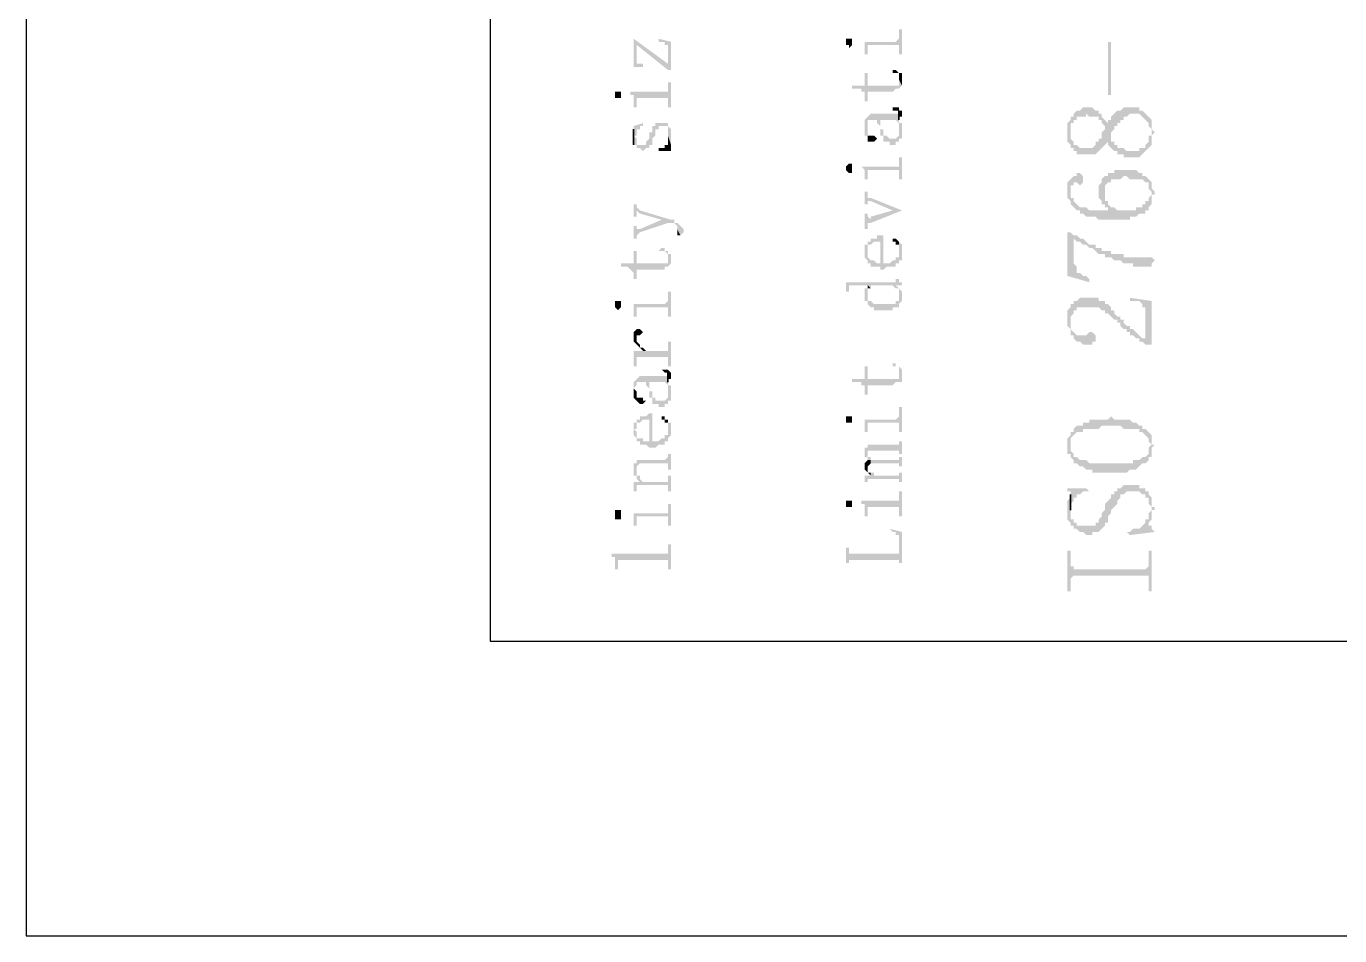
# Model space of a CAD drawing. Header units: millimetres. Extents: x 1448 to 2566, y 1057 to 1416.
# Drawn here: x 2146.13 to 2165.12, y 1118.56 to 1131.71 of the extents above; entities that cross this region are included whole.
import ezdxf

# ---------------------------------------------------------------- set-up
doc = ezdxf.new("R2010")
doc.units = ezdxf.units.MM

msp = doc.modelspace()

# ---------------------------------------------------------------- hatches: boundary and pattern name
at = {"transparency": 33554559}
for points in [[(2158.20519, 1131.48576), (2158.25033, 1131.48576), (2158.25033, 1131.44062), (2158.25033, 1131.39549), (2158.25033, 1131.35036), (2158.25033, 1131.30523), (2158.29546, 1131.30523), (2158.29546, 1131.39549), (2158.29546, 1131.44062), (2158.74678, 1131.44062), (2158.74678, 1131.30523), (2158.79191, 1131.30523), (2158.79191, 1131.66629), (2158.74678, 1131.66629), (2158.74678, 1131.53089), (2158.74678, 1131.53089), (2158.70165, 1131.48576)], [(2154.91054, 1131.53089), (2154.95568, 1131.44062), (2155.407, 1131.07957), (2155.407, 1131.16983)], [(2154.91054, 1131.53089), (2154.91054, 1131.1247), (2155.09107, 1131.1247), (2155.04594, 1131.1247), (2155.04594, 1131.16983), (2154.95568, 1131.16983), (2154.95568, 1131.21496), (2154.95568, 1131.44062)], [(2155.2716, 1131.53089), (2155.2716, 1131.48576), (2155.36187, 1131.48576), (2155.36187, 1131.44062), (2155.407, 1131.44062), (2155.407, 1131.39549), (2155.407, 1131.07957), (2155.45213, 1131.07957), (2155.45213, 1131.48576)], [(2157.97953, 1131.48576), (2157.97953, 1131.44062), (2158.02466, 1131.44062), (2158.02466, 1131.39549), (2158.02466, 1131.39549), (2158.0698, 1131.44062), (2158.0698, 1131.48576), (2158.0698, 1131.53089), (2157.97953, 1131.53089)], [(2161.81577, 1130.71851), (2161.81577, 1131.48576), (2161.77064, 1131.48576), (2161.77064, 1130.71851)], [(2158.65652, 1131.03444), (2158.74678, 1131.03444), (2158.74678, 1130.9893), (2158.74678, 1130.94417), (2158.74678, 1130.94417), (2158.79191, 1130.85391), (2158.79191, 1130.94417), (2158.79191, 1130.9893), (2158.79191, 1131.03444), (2158.74678, 1131.03444), (2158.70165, 1131.07957), (2158.65652, 1131.07957)], [(2154.86541, 1130.76364), (2154.86541, 1130.71851), (2154.91054, 1130.71851), (2154.91054, 1130.67338), (2154.91054, 1130.62825), (2154.91054, 1130.53798), (2154.95568, 1130.53798), (2154.95568, 1130.67338), (2155.407, 1130.67338), (2155.407, 1130.53798), (2155.45213, 1130.53798), (2155.45213, 1130.89904), (2155.407, 1130.89904), (2155.407, 1130.76364), (2155.36187, 1130.76364)], [(2158.0698, 1130.85391), (2158.0698, 1130.80877), (2158.20519, 1130.80877), (2158.20519, 1130.76364), (2158.25033, 1130.76364), (2158.25033, 1130.71851), (2158.25033, 1130.62825), (2158.29546, 1130.62825), (2158.29546, 1130.76364), (2158.65652, 1130.76364), (2158.70165, 1130.80877), (2158.74678, 1130.80877), (2158.79191, 1130.85391), (2158.74678, 1130.94417), (2158.74678, 1130.89904), (2158.74678, 1130.85391), (2158.29546, 1130.85391), (2158.29546, 1131.03444), (2158.25033, 1131.03444), (2158.25033, 1130.85391)], [(2154.63975, 1130.71851), (2154.63975, 1130.67338), (2154.73002, 1130.67338), (2154.73002, 1130.71851), (2154.73002, 1130.76364), (2154.63975, 1130.76364)], [(2158.65652, 1130.53798), (2158.65652, 1130.49285), (2158.74678, 1130.49285), (2158.74678, 1130.40258), (2158.79191, 1130.40258), (2158.79191, 1130.44772), (2158.79191, 1130.49285), (2158.74678, 1130.49285), (2158.74678, 1130.53798), (2158.70165, 1130.53798)], [(2161.18392, 1130.17692), (2161.18392, 1130.04153), (2161.22905, 1129.9964), (2161.22905, 1129.95126), (2161.27418, 1129.95126), (2161.27418, 1129.90613), (2161.31931, 1129.90613), (2161.31931, 1129.861), (2161.59011, 1129.861), (2161.63524, 1129.90613), (2161.63524, 1129.90613), (2161.68037, 1129.95126), (2161.68037, 1129.95126), (2161.7255, 1129.9964), (2161.7255, 1129.9964), (2161.77064, 1130.04153), (2161.77064, 1129.9964), (2161.81577, 1130.08666), (2161.81577, 1130.13179), (2161.81577, 1130.17692), (2161.8609, 1130.22206), (2161.8609, 1130.26719), (2161.90603, 1130.26719), (2161.90603, 1130.31232), (2161.95116, 1130.31232), (2161.95116, 1130.35745), (2161.9963, 1130.35745), (2161.9963, 1130.40258), (2162.04143, 1130.40258), (2162.08656, 1130.44772), (2162.22196, 1130.44772), (2162.26709, 1130.40258), (2162.26709, 1130.40258), (2162.31222, 1130.35745), (2162.31222, 1130.35745), (2162.35735, 1130.31232), (2162.35735, 1130.26719), (2162.40249, 1130.22206), (2162.40249, 1129.9964), (2162.40249, 1130.08666), (2162.40249, 1130.13179), (2162.44762, 1130.17692), (2162.40249, 1130.22206), (2162.40249, 1130.31232), (2162.40249, 1130.35745), (2162.35735, 1130.40258), (2162.35735, 1130.40258), (2162.31222, 1130.44772), (2162.31222, 1130.44772), (2162.26709, 1130.49285), (2162.22196, 1130.49285), (2162.22196, 1130.53798), (2161.9963, 1130.53798), (2161.95116, 1130.49285), (2161.90603, 1130.49285), (2161.8609, 1130.44772), (2161.8609, 1130.44772), (2161.81577, 1130.40258), (2161.81577, 1130.35745), (2161.77064, 1130.35745), (2161.77064, 1130.31232), (2161.77064, 1130.31232), (2161.7255, 1130.35745), (2161.7255, 1130.22206), (2161.7255, 1130.22206), (2161.68037, 1130.17692), (2161.68037, 1130.08666), (2161.63524, 1130.08666), (2161.63524, 1130.04153), (2161.59011, 1130.04153), (2161.59011, 1129.9964), (2161.54497, 1129.95126), (2161.36445, 1129.95126), (2161.31931, 1129.9964), (2161.27418, 1129.9964), (2161.27418, 1130.04153), (2161.27418, 1130.04153), (2161.22905, 1130.08666), (2161.22905, 1130.13179), (2161.22905, 1130.35745), (2161.22905, 1130.35745), (2161.18392, 1130.31232), (2161.18392, 1130.22206)], [(2161.22905, 1130.35745), (2161.22905, 1130.17692), (2161.22905, 1130.31232), (2161.27418, 1130.31232), (2161.27418, 1130.35745), (2161.31931, 1130.35745), (2161.31931, 1130.40258), (2161.45471, 1130.40258), (2161.45471, 1130.44772), (2161.49984, 1130.40258), (2161.63524, 1130.40258), (2161.63524, 1130.35745), (2161.68037, 1130.35745), (2161.68037, 1130.31232), (2161.7255, 1130.26719), (2161.7255, 1130.35745), (2161.7255, 1130.35745), (2161.68037, 1130.40258), (2161.68037, 1130.44772), (2161.63524, 1130.44772), (2161.63524, 1130.49285), (2161.59011, 1130.49285), (2161.54497, 1130.53798), (2161.40958, 1130.53798), (2161.36445, 1130.49285), (2161.31931, 1130.49285), (2161.27418, 1130.44772), (2161.27418, 1130.40258), (2161.22905, 1130.40258)], [(2158.25033, 1130.26719), (2158.25033, 1130.22206), (2158.25033, 1130.17692), (2158.25033, 1130.13179), (2158.29546, 1130.13179), (2158.29546, 1130.26719), (2158.29546, 1130.31232), (2158.29546, 1130.35745), (2158.43085, 1130.35745), (2158.43085, 1130.31232), (2158.43085, 1130.31232), (2158.47599, 1130.26719), (2158.47599, 1130.22206), (2158.47599, 1130.35745), (2158.70165, 1130.35745), (2158.74678, 1130.31232), (2158.74678, 1130.26719), (2158.74678, 1130.22206), (2158.74678, 1130.17692), (2158.79191, 1130.31232), (2158.74678, 1130.31232), (2158.74678, 1130.35745), (2158.74678, 1130.44772), (2158.34059, 1130.44772), (2158.29546, 1130.40258), (2158.29546, 1130.40258), (2158.25033, 1130.35745), (2158.25033, 1130.31232)], [(2158.47599, 1130.22206), (2158.47599, 1130.17692), (2158.47599, 1130.13179), (2158.52112, 1130.13179), (2158.52112, 1130.08666), (2158.52112, 1130.04153), (2158.61138, 1130.04153), (2158.61138, 1129.9964), (2158.70165, 1129.9964), (2158.70165, 1130.04153), (2158.74678, 1130.04153), (2158.74678, 1130.08666), (2158.79191, 1130.08666), (2158.79191, 1130.13179), (2158.79191, 1130.17692), (2158.79191, 1130.22206), (2158.79191, 1130.26719), (2158.79191, 1130.31232), (2158.74678, 1130.17692), (2158.74678, 1130.13179), (2158.74678, 1130.13179), (2158.70165, 1130.08666), (2158.61138, 1130.08666), (2158.56625, 1130.13179), (2158.52112, 1130.13179), (2158.52112, 1130.17692), (2158.52112, 1130.22206), (2158.47599, 1130.22206), (2158.47599, 1130.26719), (2158.47599, 1130.35745), (2158.47599, 1130.35745)], [(2154.91054, 1129.9964), (2154.95568, 1129.9964), (2154.95568, 1129.95126), (2155.00081, 1129.95126), (2155.04594, 1129.90613), (2155.04594, 1129.90613), (2155.09107, 1129.95126), (2155.13621, 1129.95126), (2155.13621, 1129.9964), (2155.18134, 1129.9964), (2155.18134, 1130.04153), (2155.18134, 1130.08666), (2155.18134, 1130.08666), (2155.22647, 1130.13179), (2155.22647, 1130.17692), (2155.22647, 1130.22206), (2155.2716, 1130.22206), (2155.2716, 1130.26719), (2155.407, 1130.26719), (2155.407, 1130.22206), (2155.407, 1130.17692), (2155.407, 1130.13179), (2155.45213, 1129.9964), (2155.45213, 1130.04153), (2155.45213, 1130.08666), (2155.45213, 1130.13179), (2155.45213, 1130.17692), (2155.45213, 1130.22206), (2155.45213, 1130.22206), (2155.407, 1130.26719), (2155.407, 1130.31232), (2155.22647, 1130.31232), (2155.22647, 1130.26719), (2155.18134, 1130.26719), (2155.18134, 1130.22206), (2155.18134, 1130.17692), (2155.13621, 1130.17692), (2155.13621, 1130.13179), (2155.13621, 1130.08666), (2155.13621, 1130.08666), (2155.09107, 1130.04153), (2155.09107, 1129.9964), (2154.95568, 1129.9964), (2154.95568, 1130.04153), (2154.95568, 1130.08666), (2154.91054, 1130.13179)], [(2154.91054, 1130.26719), (2154.91054, 1129.9964), (2154.91054, 1130.13179), (2154.95568, 1130.13179), (2154.95568, 1130.17692), (2154.95568, 1130.22206), (2155.00081, 1130.22206), (2155.00081, 1130.26719), (2155.04594, 1130.26719), (2155.04594, 1130.31232)], [(2155.2716, 1129.95126), (2155.2716, 1129.90613), (2155.45213, 1129.90613), (2155.45213, 1129.95126), (2155.45213, 1129.9964), (2155.407, 1130.13179), (2155.407, 1130.08666), (2155.407, 1130.04153), (2155.407, 1129.9964), (2155.36187, 1129.9964), (2155.36187, 1129.95126), (2155.31673, 1129.95126)], [(2158.29546, 1130.13179), (2158.29546, 1130.08666), (2158.29546, 1130.04153), (2158.38572, 1130.04153), (2158.43085, 1130.08666), (2158.43085, 1130.08666), (2158.38572, 1130.13179), (2158.29546, 1130.13179), (2158.29546, 1130.17692), (2158.29546, 1130.26719)], [(2161.77064, 1129.9964), (2161.81577, 1129.95126), (2161.81577, 1129.95126), (2161.8609, 1129.90613), (2161.90603, 1129.90613), (2161.90603, 1129.861), (2161.9963, 1129.861), (2161.9963, 1129.81587), (2162.22196, 1129.81587), (2162.26709, 1129.861), (2162.26709, 1129.861), (2162.31222, 1129.90613), (2162.31222, 1129.90613), (2162.35735, 1129.95126), (2162.35735, 1129.95126), (2162.40249, 1129.9964), (2162.40249, 1130.17692), (2162.40249, 1130.13179), (2162.35735, 1130.13179), (2162.35735, 1130.04153), (2162.31222, 1129.9964), (2162.31222, 1129.95126), (2162.22196, 1129.95126), (2162.22196, 1129.90613), (2162.04143, 1129.90613), (2161.9963, 1129.95126), (2161.90603, 1129.95126), (2161.90603, 1129.9964), (2161.8609, 1129.9964), (2161.8609, 1130.04153), (2161.81577, 1130.04153), (2161.81577, 1130.08666)], [(2158.20519, 1129.68047), (2158.20519, 1129.68047), (2158.25033, 1129.63534), (2158.25033, 1129.59021), (2158.25033, 1129.54507), (2158.25033, 1129.49994), (2158.29546, 1129.49994), (2158.29546, 1129.59021), (2158.29546, 1129.63534), (2158.74678, 1129.63534), (2158.74678, 1129.59021), (2158.74678, 1129.49994), (2158.79191, 1129.49994), (2158.79191, 1129.81587), (2158.74678, 1129.81587), (2158.74678, 1129.7256), (2158.74678, 1129.68047), (2158.70165, 1129.68047)], [(2157.97953, 1129.63534), (2157.97953, 1129.63534), (2158.02466, 1129.59021), (2158.0698, 1129.59021), (2158.0698, 1129.63534), (2158.0698, 1129.68047), (2158.0698, 1129.7256), (2158.02466, 1129.7256), (2157.97953, 1129.68047), (2157.97953, 1129.68047)], [(2161.22905, 1129.49994), (2161.22905, 1129.31941), (2161.22905, 1129.40968), (2161.27418, 1129.40968), (2161.27418, 1129.45481), (2161.31931, 1129.45481), (2161.36445, 1129.40968), (2161.36445, 1129.40968), (2161.40958, 1129.45481), (2161.40958, 1129.54507), (2161.40958, 1129.54507), (2161.36445, 1129.59021), (2161.31931, 1129.59021), (2161.31931, 1129.54507), (2161.27418, 1129.54507)], [(2161.63524, 1129.31941), (2161.63524, 1129.27428), (2161.63524, 1129.22915), (2161.68037, 1129.18402), (2161.68037, 1129.13888), (2161.7255, 1129.13888), (2161.7255, 1129.36454), (2161.7255, 1129.40968), (2161.77064, 1129.45481), (2161.81577, 1129.45481), (2161.81577, 1129.49994), (2161.95116, 1129.49994), (2161.9963, 1129.54507), (2162.04143, 1129.54507), (2162.08656, 1129.49994), (2162.26709, 1129.49994), (2162.31222, 1129.45481), (2162.35735, 1129.45481), (2162.35735, 1129.36454), (2162.40249, 1129.31941), (2162.40249, 1129.13888), (2162.40249, 1129.27428), (2162.44762, 1129.27428), (2162.44762, 1129.31941), (2162.40249, 1129.36454), (2162.40249, 1129.45481), (2162.35735, 1129.49994), (2162.35735, 1129.49994), (2162.31222, 1129.54507), (2162.26709, 1129.54507), (2162.26709, 1129.59021), (2162.22196, 1129.59021), (2162.17682, 1129.63534), (2161.8609, 1129.63534), (2161.8609, 1129.59021), (2161.77064, 1129.59021), (2161.77064, 1129.54507), (2161.7255, 1129.54507), (2161.68037, 1129.49994), (2161.68037, 1129.45481), (2161.63524, 1129.40968), (2161.63524, 1129.36454)], [(2161.18392, 1129.36454), (2161.18392, 1129.27428), (2161.18392, 1129.22915), (2161.22905, 1129.18402), (2161.22905, 1129.13888), (2161.27418, 1129.09375), (2161.27418, 1129.09375), (2161.31931, 1129.04862), (2161.36445, 1129.04862), (2161.36445, 1129.00349), (2161.40958, 1129.00349), (2161.45471, 1128.95836), (2161.59011, 1128.95836), (2161.63524, 1128.91322), (2162.08656, 1128.91322), (2162.08656, 1128.95836), (2162.17682, 1128.95836), (2162.22196, 1129.00349), (2162.31222, 1129.00349), (2162.31222, 1129.04862), (2162.35735, 1129.04862), (2162.35735, 1129.09375), (2162.40249, 1129.13888), (2162.40249, 1129.31941), (2162.40249, 1129.27428), (2162.35735, 1129.22915), (2162.35735, 1129.18402), (2162.31222, 1129.18402), (2162.31222, 1129.13888), (2162.26709, 1129.13888), (2162.26709, 1129.09375), (2162.17682, 1129.09375), (2162.17682, 1129.04862), (2161.90603, 1129.04862), (2161.8609, 1129.09375), (2161.81577, 1129.04862), (2161.49984, 1129.04862), (2161.45471, 1129.09375), (2161.36445, 1129.09375), (2161.31931, 1129.13888), (2161.31931, 1129.13888), (2161.27418, 1129.18402), (2161.27418, 1129.22915), (2161.22905, 1129.22915), (2161.22905, 1129.31941), (2161.22905, 1129.49994), (2161.18392, 1129.45481), (2161.18392, 1129.40968), (2161.18392, 1129.40968)], [(2158.25033, 1129.31941), (2158.25033, 1129.13888), (2158.29546, 1129.13888), (2158.29546, 1129.18402), (2158.34059, 1129.18402), (2158.65652, 1129.04862), (2158.79191, 1129.04862), (2158.34059, 1129.22915), (2158.29546, 1129.22915), (2158.29546, 1129.27428), (2158.29546, 1129.31941)], [(2161.7255, 1129.13888), (2161.7255, 1129.09375), (2161.77064, 1129.09375), (2161.77064, 1129.04862), (2161.81577, 1129.04862), (2161.8609, 1129.09375), (2161.81577, 1129.09375), (2161.77064, 1129.13888), (2161.77064, 1129.18402), (2161.7255, 1129.18402), (2161.7255, 1129.22915), (2161.7255, 1129.31941)], [(2154.91054, 1129.13888), (2154.91054, 1128.95836), (2154.95568, 1128.95836), (2154.95568, 1129.00349), (2154.95568, 1129.04862), (2155.00081, 1129.00349), (2155.31673, 1128.91322), (2155.31673, 1128.91322), (2155.407, 1128.86809), (2155.49726, 1128.86809), (2155.5424, 1128.82296), (2155.5424, 1128.77783), (2155.58753, 1128.68756), (2155.58753, 1128.68756), (2155.63266, 1128.73269), (2155.63266, 1128.77783), (2155.63266, 1128.77783), (2155.58753, 1128.82296), (2155.58753, 1128.82296), (2155.5424, 1128.86809), (2155.49726, 1128.86809), (2155.49726, 1128.91322), (2155.45213, 1128.91322), (2155.00081, 1129.04862), (2154.95568, 1129.09375), (2154.95568, 1129.13888), (2154.95568, 1129.13888)], [(2158.25033, 1129.00349), (2158.25033, 1128.77783), (2158.29546, 1128.77783), (2158.29546, 1128.82296), (2158.29546, 1128.86809), (2158.34059, 1128.86809), (2158.79191, 1129.04862), (2158.65652, 1129.04862), (2158.34059, 1128.95836), (2158.34059, 1128.91322), (2158.29546, 1128.95836), (2158.29546, 1129.00349)], [(2154.91054, 1128.82296), (2154.91054, 1128.64243), (2154.95568, 1128.64243), (2154.95568, 1128.68756), (2154.95568, 1128.68756), (2155.00081, 1128.73269), (2155.407, 1128.86809), (2155.31673, 1128.91322), (2155.00081, 1128.77783), (2154.95568, 1128.77783), (2154.95568, 1128.82296), (2154.95568, 1128.82296)], [(2155.5424, 1128.73269), (2155.5424, 1128.68756), (2155.58753, 1128.68756), (2155.5424, 1128.77783)], [(2158.25033, 1128.55217), (2158.29546, 1128.4619), (2158.29546, 1128.50703), (2158.29546, 1128.55217), (2158.34059, 1128.55217), (2158.38572, 1128.5973), (2158.47599, 1128.5973), (2158.47599, 1128.19111), (2158.52112, 1128.19111), (2158.56625, 1128.23624), (2158.70165, 1128.23624), (2158.70165, 1128.28137), (2158.74678, 1128.28137), (2158.74678, 1128.32651), (2158.79191, 1128.32651), (2158.79191, 1128.37164), (2158.79191, 1128.41677), (2158.79191, 1128.4619), (2158.79191, 1128.50703), (2158.79191, 1128.55217), (2158.79191, 1128.55217), (2158.74678, 1128.5973), (2158.74678, 1128.4619), (2158.74678, 1128.41677), (2158.74678, 1128.37164), (2158.70165, 1128.37164), (2158.70165, 1128.32651), (2158.65652, 1128.32651), (2158.61138, 1128.28137), (2158.52112, 1128.28137), (2158.52112, 1128.68756), (2158.43085, 1128.68756), (2158.43085, 1128.64243), (2158.34059, 1128.64243), (2158.34059, 1128.5973), (2158.29546, 1128.5973), (2158.29546, 1128.55217)], [(2158.65652, 1128.64243), (2158.65652, 1128.5973), (2158.70165, 1128.5973), (2158.70165, 1128.55217), (2158.74678, 1128.55217), (2158.74678, 1128.50703), (2158.74678, 1128.4619), (2158.74678, 1128.5973), (2158.74678, 1128.5973), (2158.70165, 1128.64243)], [(2161.18392, 1128.73269), (2161.18392, 1128.10084), (2161.49984, 1128.01058), (2161.49984, 1128.05571), (2161.45471, 1128.10084), (2161.40958, 1128.10084), (2161.36445, 1128.14598), (2161.31931, 1128.14598), (2161.31931, 1128.23624), (2161.27418, 1128.28137), (2161.27418, 1128.68756), (2161.22905, 1128.73269)], [(2161.27418, 1128.68756), (2161.27418, 1128.64243), (2161.31931, 1128.5973), (2161.36445, 1128.5973), (2161.40958, 1128.55217), (2161.45471, 1128.55217), (2161.49984, 1128.50703), (2161.54497, 1128.50703), (2161.59011, 1128.4619), (2161.59011, 1128.4619), (2161.63524, 1128.41677), (2161.7255, 1128.41677), (2161.7255, 1128.37164), (2161.81577, 1128.37164), (2161.8609, 1128.32651), (2161.95116, 1128.32651), (2161.9963, 1128.28137), (2162.13169, 1128.28137), (2162.13169, 1128.23624), (2162.40249, 1128.23624), (2162.40249, 1128.28137), (2162.44762, 1128.32651), (2162.40249, 1128.37164), (2161.9963, 1128.37164), (2161.9963, 1128.41677), (2161.81577, 1128.41677), (2161.81577, 1128.4619), (2161.68037, 1128.4619), (2161.68037, 1128.50703), (2161.59011, 1128.50703), (2161.59011, 1128.55217), (2161.49984, 1128.55217), (2161.45471, 1128.5973), (2161.45471, 1128.5973), (2161.40958, 1128.64243), (2161.36445, 1128.64243), (2161.31931, 1128.68756)], [(2154.73002, 1128.28137), (2154.73002, 1128.23624), (2154.82028, 1128.23624), (2154.86541, 1128.19111), (2154.86541, 1128.19111), (2154.91054, 1128.14598), (2154.91054, 1128.05571), (2154.95568, 1128.05571), (2154.95568, 1128.19111), (2155.36187, 1128.19111), (2155.36187, 1128.23624), (2155.407, 1128.23624), (2155.407, 1128.37164), (2155.407, 1128.32651), (2155.407, 1128.28137), (2154.95568, 1128.28137), (2154.95568, 1128.4619), (2154.91054, 1128.4619), (2154.91054, 1128.28137)], [(2155.2716, 1128.4619), (2155.36187, 1128.4619), (2155.407, 1128.41677), (2155.407, 1128.37164), (2155.407, 1128.23624), (2155.45213, 1128.28137), (2155.45213, 1128.32651), (2155.45213, 1128.41677), (2155.407, 1128.41677), (2155.407, 1128.4619), (2155.36187, 1128.4619), (2155.36187, 1128.50703), (2155.31673, 1128.50703)], [(2158.25033, 1128.4619), (2158.25033, 1128.41677), (2158.25033, 1128.37164), (2158.25033, 1128.37164), (2158.29546, 1128.32651), (2158.29546, 1128.28137), (2158.34059, 1128.28137), (2158.34059, 1128.23624), (2158.47599, 1128.23624), (2158.47599, 1128.19111), (2158.47599, 1128.28137), (2158.43085, 1128.28137), (2158.38572, 1128.32651), (2158.34059, 1128.32651), (2158.29546, 1128.37164), (2158.29546, 1128.41677), (2158.29546, 1128.4619), (2158.25033, 1128.55217), (2158.25033, 1128.50703)], [(2157.9344, 1128.01058), (2157.97953, 1128.01058), (2157.97953, 1127.96545), (2157.97953, 1127.87518), (2158.02466, 1127.87518), (2158.02466, 1127.92032), (2158.02466, 1127.96545), (2158.29546, 1127.96545), (2158.34059, 1127.92032), (2158.34059, 1127.96545), (2158.65652, 1127.96545), (2158.70165, 1127.92032), (2158.70165, 1127.96545), (2158.79191, 1127.96545), (2158.79191, 1128.01058), (2158.74678, 1128.01058), (2158.74678, 1128.05571), (2158.74678, 1128.10084), (2158.74678, 1128.05571), (2158.70165, 1128.05571), (2158.70165, 1128.01058)], [(2154.86541, 1127.69465), (2154.91054, 1127.69465), (2154.91054, 1127.64952), (2154.91054, 1127.55926), (2154.91054, 1127.51413), (2154.95568, 1127.51413), (2154.95568, 1127.60439), (2154.95568, 1127.64952), (2155.407, 1127.64952), (2155.407, 1127.51413), (2155.45213, 1127.51413), (2155.45213, 1127.87518), (2155.407, 1127.87518), (2155.407, 1127.73979), (2155.407, 1127.73979), (2155.36187, 1127.69465)], [(2158.25033, 1127.83005), (2158.25033, 1127.78492), (2158.25033, 1127.73979), (2158.29546, 1127.73979), (2158.29546, 1127.69465), (2158.29546, 1127.69465), (2158.34059, 1127.64952), (2158.38572, 1127.64952), (2158.38572, 1127.60439), (2158.65652, 1127.60439), (2158.65652, 1127.64952), (2158.74678, 1127.64952), (2158.74678, 1127.69465), (2158.74678, 1127.83005), (2158.74678, 1127.78492), (2158.74678, 1127.73979), (2158.70165, 1127.73979), (2158.70165, 1127.69465), (2158.38572, 1127.69465), (2158.34059, 1127.73979), (2158.29546, 1127.73979), (2158.29546, 1127.78492), (2158.29546, 1127.92032), (2158.25033, 1127.92032), (2158.25033, 1127.87518)], [(2158.29546, 1127.92032), (2158.29546, 1127.83005), (2158.29546, 1127.87518), (2158.29546, 1127.92032), (2158.34059, 1127.92032), (2158.29546, 1127.96545), (2158.29546, 1127.96545)], [(2158.70165, 1127.92032), (2158.74678, 1127.92032), (2158.74678, 1127.87518), (2158.74678, 1127.83005), (2158.74678, 1127.69465), (2158.79191, 1127.73979), (2158.79191, 1127.78492), (2158.79191, 1127.83005), (2158.79191, 1127.87518), (2158.79191, 1127.87518), (2158.74678, 1127.92032), (2158.74678, 1127.92032), (2158.70165, 1127.96545), (2158.70165, 1127.96545)], [(2154.63975, 1127.69465), (2154.63975, 1127.64952), (2154.63975, 1127.64952), (2154.68488, 1127.60439), (2154.68488, 1127.60439), (2154.73002, 1127.64952), (2154.73002, 1127.69465), (2154.73002, 1127.73979), (2154.63975, 1127.73979)], [(2161.18392, 1127.46899), (2161.18392, 1127.37873), (2161.18392, 1127.37873), (2161.22905, 1127.3336), (2161.22905, 1127.28847), (2161.22905, 1127.46899), (2161.22905, 1127.51413), (2161.27418, 1127.55926), (2161.27418, 1127.60439), (2161.31931, 1127.60439), (2161.31931, 1127.64952), (2161.63524, 1127.64952), (2161.68037, 1127.60439), (2161.7255, 1127.60439), (2161.7255, 1127.55926), (2161.77064, 1127.55926), (2161.81577, 1127.51413), (2161.81577, 1127.51413), (2161.8609, 1127.46899), (2161.90603, 1127.46899), (2161.90603, 1127.42386), (2161.95116, 1127.42386), (2161.95116, 1127.37873), (2161.9963, 1127.3336), (2162.04143, 1127.3336), (2162.04143, 1127.28847), (2162.08656, 1127.28847), (2162.08656, 1127.24333), (2162.13169, 1127.24333), (2162.17682, 1127.1982), (2162.22196, 1127.1982), (2162.22196, 1127.15307), (2162.26709, 1127.15307), (2162.31222, 1127.10794), (2162.31222, 1127.1982), (2162.26709, 1127.1982), (2162.22196, 1127.24333), (2162.22196, 1127.24333), (2162.17682, 1127.28847), (2162.13169, 1127.3336), (2162.08656, 1127.3336), (2162.08656, 1127.37873), (2162.04143, 1127.37873), (2161.9963, 1127.42386), (2161.9963, 1127.46899), (2161.95116, 1127.46899), (2161.95116, 1127.51413), (2161.90603, 1127.51413), (2161.8609, 1127.55926), (2161.8609, 1127.60439), (2161.81577, 1127.60439), (2161.81577, 1127.64952), (2161.77064, 1127.69465), (2161.7255, 1127.69465), (2161.7255, 1127.73979), (2161.63524, 1127.73979), (2161.63524, 1127.78492), (2161.36445, 1127.78492), (2161.31931, 1127.73979), (2161.27418, 1127.73979), (2161.27418, 1127.69465), (2161.22905, 1127.69465), (2161.22905, 1127.64952), (2161.22905, 1127.64952), (2161.18392, 1127.60439), (2161.18392, 1127.55926), (2161.18392, 1127.51413)], [(2162.08656, 1127.78492), (2162.08656, 1127.73979), (2162.22196, 1127.73979), (2162.26709, 1127.69465), (2162.26709, 1127.64952), (2162.31222, 1127.64952), (2162.31222, 1127.10794), (2162.40249, 1127.10794), (2162.40249, 1127.73979)], [(2154.91054, 1127.24333), (2154.91054, 1127.1982), (2154.91054, 1127.15307), (2154.91054, 1127.15307), (2154.95568, 1127.10794), (2154.95568, 1127.1982), (2154.95568, 1127.24333), (2155.00081, 1127.24333), (2155.04594, 1127.28847), (2155.04594, 1127.28847), (2155.00081, 1127.3336), (2154.95568, 1127.3336), (2154.91054, 1127.28847)], [(2161.22905, 1127.28847), (2161.22905, 1127.24333), (2161.27418, 1127.24333), (2161.27418, 1127.1982), (2161.27418, 1127.1982), (2161.31931, 1127.15307), (2161.36445, 1127.15307), (2161.40958, 1127.10794), (2161.54497, 1127.10794), (2161.54497, 1127.15307), (2161.59011, 1127.15307), (2161.59011, 1127.24333), (2161.59011, 1127.24333), (2161.54497, 1127.28847), (2161.49984, 1127.28847), (2161.45471, 1127.24333), (2161.31931, 1127.24333), (2161.27418, 1127.28847), (2161.27418, 1127.28847), (2161.22905, 1127.3336), (2161.22905, 1127.37873), (2161.22905, 1127.42386)], [(2154.91054, 1127.01767), (2154.91054, 1126.97254), (2154.91054, 1126.92741), (2154.91054, 1126.88228), (2154.91054, 1126.79201), (2154.95568, 1126.79201), (2154.95568, 1126.92741), (2155.407, 1126.92741), (2155.407, 1126.79201), (2155.45213, 1126.79201), (2155.45213, 1127.15307), (2155.407, 1127.15307), (2155.407, 1127.0628), (2155.407, 1127.01767), (2155.04594, 1127.01767)], [(2154.95568, 1127.10794), (2154.95568, 1127.10794), (2155.00081, 1127.0628), (2155.00081, 1127.0628), (2155.04594, 1127.01767), (2155.09107, 1127.01767), (2155.04594, 1127.0628), (2155.00081, 1127.0628), (2155.00081, 1127.10794), (2155.00081, 1127.10794), (2154.95568, 1127.15307), (2154.95568, 1127.1982), (2154.95568, 1127.1982)], [(2155.31673, 1126.74688), (2155.31673, 1126.74688), (2155.36187, 1126.70175), (2155.407, 1126.70175), (2155.407, 1126.61148), (2155.45213, 1126.61148), (2155.45213, 1126.65661), (2155.45213, 1126.70175), (2155.45213, 1126.70175), (2155.407, 1126.74688), (2155.36187, 1126.74688)], [(2158.0698, 1126.61148), (2158.0698, 1126.56635), (2158.20519, 1126.56635), (2158.20519, 1126.52122), (2158.25033, 1126.52122), (2158.25033, 1126.47609), (2158.25033, 1126.38582), (2158.29546, 1126.38582), (2158.29546, 1126.52122), (2158.65652, 1126.52122), (2158.70165, 1126.56635), (2158.79191, 1126.56635), (2158.74678, 1126.70175), (2158.74678, 1126.65661), (2158.74678, 1126.61148), (2158.29546, 1126.61148), (2158.29546, 1126.79201), (2158.25033, 1126.79201), (2158.25033, 1126.61148)], [(2158.65652, 1126.79201), (2158.74678, 1126.79201), (2158.74678, 1126.74688), (2158.74678, 1126.70175), (2158.74678, 1126.70175), (2158.79191, 1126.56635), (2158.79191, 1126.61148), (2158.79191, 1126.65661), (2158.79191, 1126.74688), (2158.79191, 1126.74688), (2158.74678, 1126.79201), (2158.70165, 1126.79201), (2158.70165, 1126.83714), (2158.65652, 1126.83714)], [(2154.91054, 1126.47609), (2154.91054, 1126.43095), (2154.91054, 1126.38582), (2154.91054, 1126.34069), (2154.91054, 1126.47609), (2154.91054, 1126.47609), (2154.95568, 1126.52122), (2154.95568, 1126.56635), (2155.09107, 1126.56635), (2155.09107, 1126.52122), (2155.09107, 1126.52122), (2155.13621, 1126.47609), (2155.13621, 1126.43095), (2155.13621, 1126.56635), (2155.36187, 1126.56635), (2155.407, 1126.52122), (2155.407, 1126.47609), (2155.407, 1126.43095), (2155.407, 1126.38582), (2155.407, 1126.52122), (2155.407, 1126.56635), (2155.407, 1126.65661), (2155.00081, 1126.65661), (2154.95568, 1126.61148), (2154.95568, 1126.61148), (2154.91054, 1126.56635), (2154.91054, 1126.52122)], [(2155.13621, 1126.43095), (2155.13621, 1126.38582), (2155.13621, 1126.34069), (2155.18134, 1126.34069), (2155.18134, 1126.29556), (2155.18134, 1126.25043), (2155.2716, 1126.25043), (2155.2716, 1126.20529), (2155.36187, 1126.20529), (2155.36187, 1126.25043), (2155.407, 1126.25043), (2155.407, 1126.29556), (2155.45213, 1126.29556), (2155.45213, 1126.34069), (2155.45213, 1126.38582), (2155.45213, 1126.47609), (2155.45213, 1126.52122), (2155.407, 1126.52122), (2155.407, 1126.38582), (2155.407, 1126.34069), (2155.407, 1126.34069), (2155.36187, 1126.29556), (2155.22647, 1126.29556), (2155.22647, 1126.34069), (2155.18134, 1126.34069), (2155.18134, 1126.38582), (2155.18134, 1126.43095), (2155.13621, 1126.43095), (2155.13621, 1126.47609), (2155.13621, 1126.56635), (2155.13621, 1126.56635)], [(2154.91054, 1126.34069), (2154.95568, 1126.29556), (2154.95568, 1126.29556), (2155.00081, 1126.25043), (2155.04594, 1126.25043), (2155.09107, 1126.29556), (2155.04594, 1126.29556), (2155.04594, 1126.34069), (2154.95568, 1126.34069), (2154.95568, 1126.38582), (2154.95568, 1126.43095), (2154.91054, 1126.47609)], [(2158.20519, 1126.02476), (2158.25033, 1126.02476), (2158.25033, 1125.97963), (2158.25033, 1125.88937), (2158.25033, 1125.84424), (2158.29546, 1125.84424), (2158.29546, 1125.9345), (2158.29546, 1125.97963), (2158.74678, 1125.97963), (2158.74678, 1125.84424), (2158.79191, 1125.84424), (2158.79191, 1126.20529), (2158.74678, 1126.20529), (2158.74678, 1126.0699), (2158.74678, 1126.0699), (2158.70165, 1126.02476)], [(2154.91054, 1125.97963), (2154.91054, 1125.88937), (2154.95568, 1125.88937), (2154.95568, 1125.9345), (2154.95568, 1125.97963), (2155.00081, 1125.97963), (2155.04594, 1126.02476), (2155.13621, 1126.02476), (2155.13621, 1125.61857), (2155.22647, 1125.61857), (2155.2716, 1125.66371), (2155.36187, 1125.66371), (2155.36187, 1125.70884), (2155.407, 1125.70884), (2155.407, 1125.75397), (2155.407, 1125.75397), (2155.45213, 1125.7991), (2155.45213, 1125.84424), (2155.45213, 1125.88937), (2155.45213, 1125.9345), (2155.45213, 1125.97963), (2155.407, 1125.97963), (2155.407, 1126.02476), (2155.407, 1125.88937), (2155.407, 1125.84424), (2155.407, 1125.7991), (2155.36187, 1125.7991), (2155.36187, 1125.75397), (2155.31673, 1125.75397), (2155.2716, 1125.70884), (2155.18134, 1125.70884), (2155.18134, 1126.11503), (2155.13621, 1126.11503), (2155.09107, 1126.0699), (2155.00081, 1126.0699), (2155.00081, 1126.02476), (2154.95568, 1126.02476), (2154.95568, 1125.97963)], [(2154.91054, 1125.88937), (2154.91054, 1125.84424), (2154.91054, 1125.7991), (2154.91054, 1125.7991), (2154.95568, 1125.75397), (2154.95568, 1125.70884), (2155.00081, 1125.70884), (2155.00081, 1125.66371), (2155.09107, 1125.66371), (2155.13621, 1125.61857), (2155.13621, 1125.70884), (2155.04594, 1125.70884), (2155.04594, 1125.75397), (2154.95568, 1125.75397), (2154.95568, 1125.7991), (2154.95568, 1125.84424), (2154.95568, 1125.84424), (2154.91054, 1125.88937), (2154.91054, 1125.97963), (2154.91054, 1125.9345)], [(2155.2716, 1126.0699), (2155.31673, 1126.0699), (2155.31673, 1126.02476), (2155.36187, 1126.02476), (2155.36187, 1125.97963), (2155.407, 1125.97963), (2155.407, 1125.9345), (2155.407, 1125.88937), (2155.407, 1126.02476), (2155.36187, 1126.02476), (2155.36187, 1126.0699), (2155.31673, 1126.0699)], [(2157.97953, 1126.02476), (2157.97953, 1125.97963), (2158.0698, 1125.97963), (2158.0698, 1126.02476), (2158.0698, 1126.0699), (2157.97953, 1126.0699)], [(2161.22905, 1125.7991), (2161.22905, 1125.66371), (2161.22905, 1125.70884), (2161.22905, 1125.75397), (2161.27418, 1125.7991), (2161.27418, 1125.7991), (2161.31931, 1125.84424), (2161.40958, 1125.84424), (2161.40958, 1125.88937), (2161.63524, 1125.88937), (2161.68037, 1125.9345), (2161.95116, 1125.9345), (2161.9963, 1125.88937), (2162.22196, 1125.88937), (2162.22196, 1125.84424), (2162.26709, 1125.84424), (2162.31222, 1125.7991), (2162.31222, 1125.7991), (2162.35735, 1125.75397), (2162.35735, 1125.70884), (2162.40249, 1125.66371), (2162.40249, 1125.7991), (2162.35735, 1125.84424), (2162.35735, 1125.84424), (2162.31222, 1125.88937), (2162.26709, 1125.88937), (2162.26709, 1125.9345), (2162.22196, 1125.9345), (2162.17682, 1125.97963), (2162.13169, 1125.97963), (2162.08656, 1126.02476), (2161.8609, 1126.02476), (2161.81577, 1126.0699), (2161.77064, 1126.02476), (2161.49984, 1126.02476), (2161.49984, 1125.97963), (2161.40958, 1125.97963), (2161.40958, 1125.9345), (2161.31931, 1125.9345), (2161.27418, 1125.88937), (2161.27418, 1125.84424), (2161.22905, 1125.84424)], [(2161.18392, 1125.66371), (2161.18392, 1125.52831), (2161.22905, 1125.52831), (2161.22905, 1125.48318), (2161.22905, 1125.48318), (2161.27418, 1125.43805), (2161.27418, 1125.39291), (2161.31931, 1125.39291), (2161.36445, 1125.34778), (2161.40958, 1125.34778), (2161.45471, 1125.30265), (2161.54497, 1125.30265), (2161.54497, 1125.25752), (2162.04143, 1125.25752), (2162.08656, 1125.30265), (2162.17682, 1125.30265), (2162.22196, 1125.34778), (2162.22196, 1125.34778), (2162.26709, 1125.39291), (2162.31222, 1125.39291), (2162.35735, 1125.43805), (2162.35735, 1125.48318), (2162.40249, 1125.48318), (2162.40249, 1125.57344), (2162.40249, 1125.61857), (2162.44762, 1125.66371), (2162.40249, 1125.66371), (2162.40249, 1125.75397), (2162.40249, 1125.7991), (2162.40249, 1125.66371), (2162.40249, 1125.66371), (2162.35735, 1125.61857), (2162.35735, 1125.57344), (2162.35735, 1125.52831), (2162.31222, 1125.48318), (2162.26709, 1125.48318), (2162.22196, 1125.43805), (2162.13169, 1125.43805), (2162.13169, 1125.39291), (2161.49984, 1125.39291), (2161.45471, 1125.43805), (2161.36445, 1125.43805), (2161.31931, 1125.48318), (2161.27418, 1125.48318), (2161.27418, 1125.52831), (2161.22905, 1125.57344), (2161.22905, 1125.7991), (2161.22905, 1125.7991), (2161.18392, 1125.75397)], [(2158.25033, 1125.57344), (2158.25033, 1125.52831), (2158.25033, 1125.48318), (2158.29546, 1125.48318), (2158.29546, 1125.43805), (2158.34059, 1125.43805), (2158.34059, 1125.39291), (2158.74678, 1125.39291), (2158.74678, 1125.34778), (2158.79191, 1125.34778), (2158.79191, 1125.48318), (2158.74678, 1125.48318), (2158.74678, 1125.43805), (2158.34059, 1125.43805), (2158.34059, 1125.48318), (2158.29546, 1125.48318), (2158.29546, 1125.52831), (2158.29546, 1125.61857), (2158.25033, 1125.61857)], [(2158.29546, 1125.61857), (2158.29546, 1125.52831), (2158.29546, 1125.57344), (2158.74678, 1125.57344), (2158.74678, 1125.52831), (2158.79191, 1125.52831), (2158.79191, 1125.70884), (2158.74678, 1125.70884), (2158.74678, 1125.66371), (2158.29546, 1125.66371)], [(2154.91054, 1125.30265), (2154.91054, 1125.25752), (2154.91054, 1125.21239), (2154.95568, 1125.21239), (2154.95568, 1125.16725), (2154.95568, 1125.16725), (2155.00081, 1125.12212), (2155.00081, 1125.16725), (2155.00081, 1125.21239), (2154.95568, 1125.21239), (2154.95568, 1125.25752), (2154.95568, 1125.39291), (2154.91054, 1125.39291), (2154.91054, 1125.34778), (2154.91054, 1125.34778)], [(2154.95568, 1125.39291), (2154.95568, 1125.30265), (2154.95568, 1125.34778), (2154.95568, 1125.34778), (2155.00081, 1125.39291), (2155.407, 1125.39291), (2155.407, 1125.30265), (2155.45213, 1125.30265), (2155.45213, 1125.52831), (2155.407, 1125.52831), (2155.407, 1125.48318), (2155.407, 1125.48318), (2155.36187, 1125.43805), (2154.95568, 1125.43805)], [(2158.25033, 1125.34778), (2158.25033, 1125.30265), (2158.25033, 1125.30265), (2158.29546, 1125.25752), (2158.29546, 1125.34778), (2158.29546, 1125.34778), (2158.34059, 1125.39291), (2158.34059, 1125.43805), (2158.29546, 1125.43805), (2158.25033, 1125.39291), (2158.25033, 1125.39291)], [(2154.91054, 1125.12212), (2154.91054, 1125.07699), (2154.91054, 1125.03186), (2154.91054, 1124.98672), (2154.95568, 1124.98672), (2154.95568, 1125.03186), (2154.95568, 1125.07699), (2155.407, 1125.07699), (2155.407, 1125.03186), (2155.407, 1124.98672), (2155.45213, 1124.98672), (2155.45213, 1125.21239), (2155.407, 1125.21239), (2155.407, 1125.16725), (2155.407, 1125.12212), (2155.04594, 1125.12212), (2155.00081, 1125.16725), (2155.00081, 1125.12212)], [(2158.25033, 1125.21239), (2158.25033, 1125.16725), (2158.25033, 1125.12212), (2158.29546, 1125.12212), (2158.29546, 1125.16725), (2158.74678, 1125.16725), (2158.74678, 1125.12212), (2158.79191, 1125.12212), (2158.79191, 1125.25752), (2158.74678, 1125.25752), (2158.74678, 1125.21239), (2158.38572, 1125.21239), (2158.38572, 1125.25752), (2158.34059, 1125.25752), (2158.34059, 1125.21239)], [(2158.29546, 1125.25752), (2158.29546, 1125.25752), (2158.34059, 1125.21239), (2158.34059, 1125.25752), (2158.29546, 1125.25752), (2158.29546, 1125.30265), (2158.29546, 1125.34778)], [(2161.18392, 1124.71593), (2161.18392, 1124.58053), (2161.18392, 1124.58053), (2161.22905, 1124.5354), (2161.22905, 1124.49027), (2161.27418, 1124.49027), (2161.27418, 1124.44514), (2161.31931, 1124.44514), (2161.36445, 1124.40001), (2161.40958, 1124.40001), (2161.45471, 1124.35487), (2161.54497, 1124.35487), (2161.54497, 1124.40001), (2161.63524, 1124.40001), (2161.68037, 1124.44514), (2161.68037, 1124.44514), (2161.7255, 1124.49027), (2161.7255, 1124.5354), (2161.77064, 1124.5354), (2161.77064, 1124.62567), (2161.81577, 1124.6708), (2161.81577, 1124.71593), (2161.8609, 1124.76106), (2161.8609, 1124.76106), (2161.90603, 1124.8062), (2161.90603, 1124.85133), (2161.90603, 1124.85133), (2161.95116, 1124.89646), (2161.95116, 1124.94159), (2161.9963, 1124.94159), (2162.04143, 1124.98672), (2162.22196, 1124.98672), (2162.26709, 1124.94159), (2162.31222, 1124.94159), (2162.31222, 1124.89646), (2162.35735, 1124.89646), (2162.35735, 1124.8062), (2162.40249, 1124.76106), (2162.40249, 1124.58053), (2162.40249, 1124.62567), (2162.40249, 1124.71593), (2162.44762, 1124.71593), (2162.44762, 1124.76106), (2162.40249, 1124.76106), (2162.40249, 1124.89646), (2162.40249, 1124.89646), (2162.35735, 1124.94159), (2162.35735, 1124.98672), (2162.31222, 1124.98672), (2162.31222, 1125.03186), (2162.22196, 1125.03186), (2162.22196, 1125.07699), (2161.9963, 1125.07699), (2161.95116, 1125.03186), (2161.90603, 1125.03186), (2161.90603, 1124.98672), (2161.8609, 1124.98672), (2161.8609, 1124.94159), (2161.81577, 1124.94159), (2161.81577, 1124.89646), (2161.77064, 1124.85133), (2161.77064, 1124.85133), (2161.7255, 1124.8062), (2161.7255, 1124.71593), (2161.68037, 1124.6708), (2161.68037, 1124.62567), (2161.63524, 1124.58053), (2161.63524, 1124.5354), (2161.59011, 1124.5354), (2161.59011, 1124.49027), (2161.31931, 1124.49027), (2161.31931, 1124.5354), (2161.27418, 1124.5354), (2161.27418, 1124.58053), (2161.22905, 1124.58053), (2161.22905, 1124.89646), (2161.18392, 1124.85133), (2161.18392, 1124.8062), (2161.18392, 1124.76106)], [(2161.18392, 1125.03186), (2161.18392, 1124.98672), (2161.22905, 1124.98672), (2161.22905, 1124.76106), (2161.22905, 1124.8062), (2161.27418, 1124.85133), (2161.27418, 1124.89646), (2161.31931, 1124.89646), (2161.31931, 1124.94159), (2161.36445, 1124.94159), (2161.40958, 1124.98672), (2161.49984, 1124.98672), (2161.45471, 1125.03186)], [(2154.86541, 1124.6708), (2154.91054, 1124.6708), (2154.91054, 1124.62567), (2154.91054, 1124.58053), (2154.91054, 1124.5354), (2154.91054, 1124.49027), (2154.95568, 1124.49027), (2154.95568, 1124.58053), (2154.95568, 1124.62567), (2155.407, 1124.62567), (2155.407, 1124.58053), (2155.407, 1124.49027), (2155.45213, 1124.49027), (2155.45213, 1124.8062), (2155.407, 1124.8062), (2155.407, 1124.71593), (2155.407, 1124.6708), (2155.36187, 1124.6708)], [(2157.97953, 1124.8062), (2157.97953, 1124.76106), (2158.0698, 1124.76106), (2158.0698, 1124.8062), (2158.0698, 1124.85133), (2157.97953, 1124.85133)], [(2158.20519, 1124.85133), (2158.20519, 1124.8062), (2158.25033, 1124.8062), (2158.25033, 1124.76106), (2158.25033, 1124.71593), (2158.25033, 1124.62567), (2158.29546, 1124.62567), (2158.29546, 1124.76106), (2158.74678, 1124.76106), (2158.74678, 1124.62567), (2158.79191, 1124.62567), (2158.79191, 1124.98672), (2158.74678, 1124.98672), (2158.74678, 1124.85133), (2158.70165, 1124.85133)], [(2154.63975, 1124.6708), (2154.63975, 1124.62567), (2154.63975, 1124.58053), (2154.73002, 1124.58053), (2154.73002, 1124.62567), (2154.73002, 1124.6708), (2154.73002, 1124.71593), (2154.63975, 1124.71593)], [(2162.04143, 1124.40001), (2162.08656, 1124.35487), (2162.44762, 1124.40001), (2162.40249, 1124.44514), (2162.40249, 1124.49027), (2162.35735, 1124.49027), (2162.35735, 1124.6708), (2162.35735, 1124.58053), (2162.31222, 1124.58053), (2162.31222, 1124.5354), (2162.31222, 1124.5354), (2162.26709, 1124.49027), (2162.26709, 1124.49027), (2162.22196, 1124.44514), (2162.13169, 1124.44514), (2162.08656, 1124.40001)], [(2162.35735, 1124.6708), (2162.35735, 1124.49027), (2162.35735, 1124.5354), (2162.40249, 1124.58053), (2162.40249, 1124.76106), (2162.40249, 1124.71593)], [(2158.61138, 1124.44514), (2158.61138, 1124.44514), (2158.65652, 1124.40001), (2158.70165, 1124.40001), (2158.70165, 1124.35487), (2158.74678, 1124.35487), (2158.74678, 1124.30974), (2158.74678, 1124.26461), (2158.74678, 1123.94868), (2158.79191, 1123.94868), (2158.79191, 1124.40001)], [(2154.59462, 1124.08408), (2154.59462, 1124.03895), (2154.63975, 1124.03895), (2154.63975, 1123.99382), (2154.63975, 1123.94868), (2154.63975, 1123.85842), (2154.68488, 1123.85842), (2154.68488, 1123.99382), (2155.407, 1123.99382), (2155.407, 1123.85842), (2155.45213, 1123.85842), (2155.45213, 1124.21948), (2155.407, 1124.21948), (2155.407, 1124.12921), (2155.407, 1124.08408), (2155.36187, 1124.08408)], [(2157.97953, 1124.17435), (2157.97953, 1123.94868), (2158.02466, 1123.94868), (2158.02466, 1123.99382), (2158.74678, 1123.99382), (2158.74678, 1123.94868), (2158.74678, 1124.12921), (2158.74678, 1124.08408), (2158.02466, 1124.08408), (2158.02466, 1124.17435)], [(2161.18392, 1124.12921), (2161.18392, 1123.54249), (2161.22905, 1123.54249), (2161.22905, 1123.72302), (2161.22905, 1123.72302), (2161.27418, 1123.76816), (2162.35735, 1123.76816), (2162.35735, 1123.72302), (2162.35735, 1123.54249), (2162.40249, 1123.54249), (2162.40249, 1124.12921), (2162.35735, 1124.12921), (2162.35735, 1123.94868), (2162.35735, 1123.90355), (2162.35735, 1123.90355), (2162.31222, 1123.85842), (2161.27418, 1123.85842), (2161.27418, 1123.90355), (2161.22905, 1123.90355), (2161.22905, 1124.12921)]]:
    msp.add_hatch(color=256, dxfattribs=at).paths.add_polyline_path(points)

# ---------------------------------------------------------------- linework, layer by layer
for p, q in [((2152.83439, 1409.56132), (2152.83439, 1122.82038)), ((2152.83439, 1122.82038), (2562.08988, 1122.82038))]:
    msp.add_line(p, q)
for points in [[(2566.12792, 1118.56132), (2566.12792, 1415.56132), (2146.12793, 1415.56132), (2146.12793, 1118.56132)], [(2158.74678, 1130.44772), (2158.74678, 1130.35745), (2158.74678, 1130.49285), (2158.74678, 1130.44772)], [(2154.91054, 1130.08666), (2154.91054, 1130.04153), (2154.91054, 1129.9964), (2154.91054, 1130.22206), (2154.91054, 1130.17692), (2154.91054, 1130.13179)], [(2155.407, 1126.65661), (2155.407, 1126.56635), (2155.407, 1126.70175), (2155.407, 1126.65661)], [(2161.22905, 1124.89646), (2161.22905, 1124.71593), (2161.22905, 1124.76106), (2161.22905, 1124.94159), (2161.22905, 1124.94159)]]:
    msp.add_lwpolyline(points, close=True)

doc.saveas('drawing.dxf')
